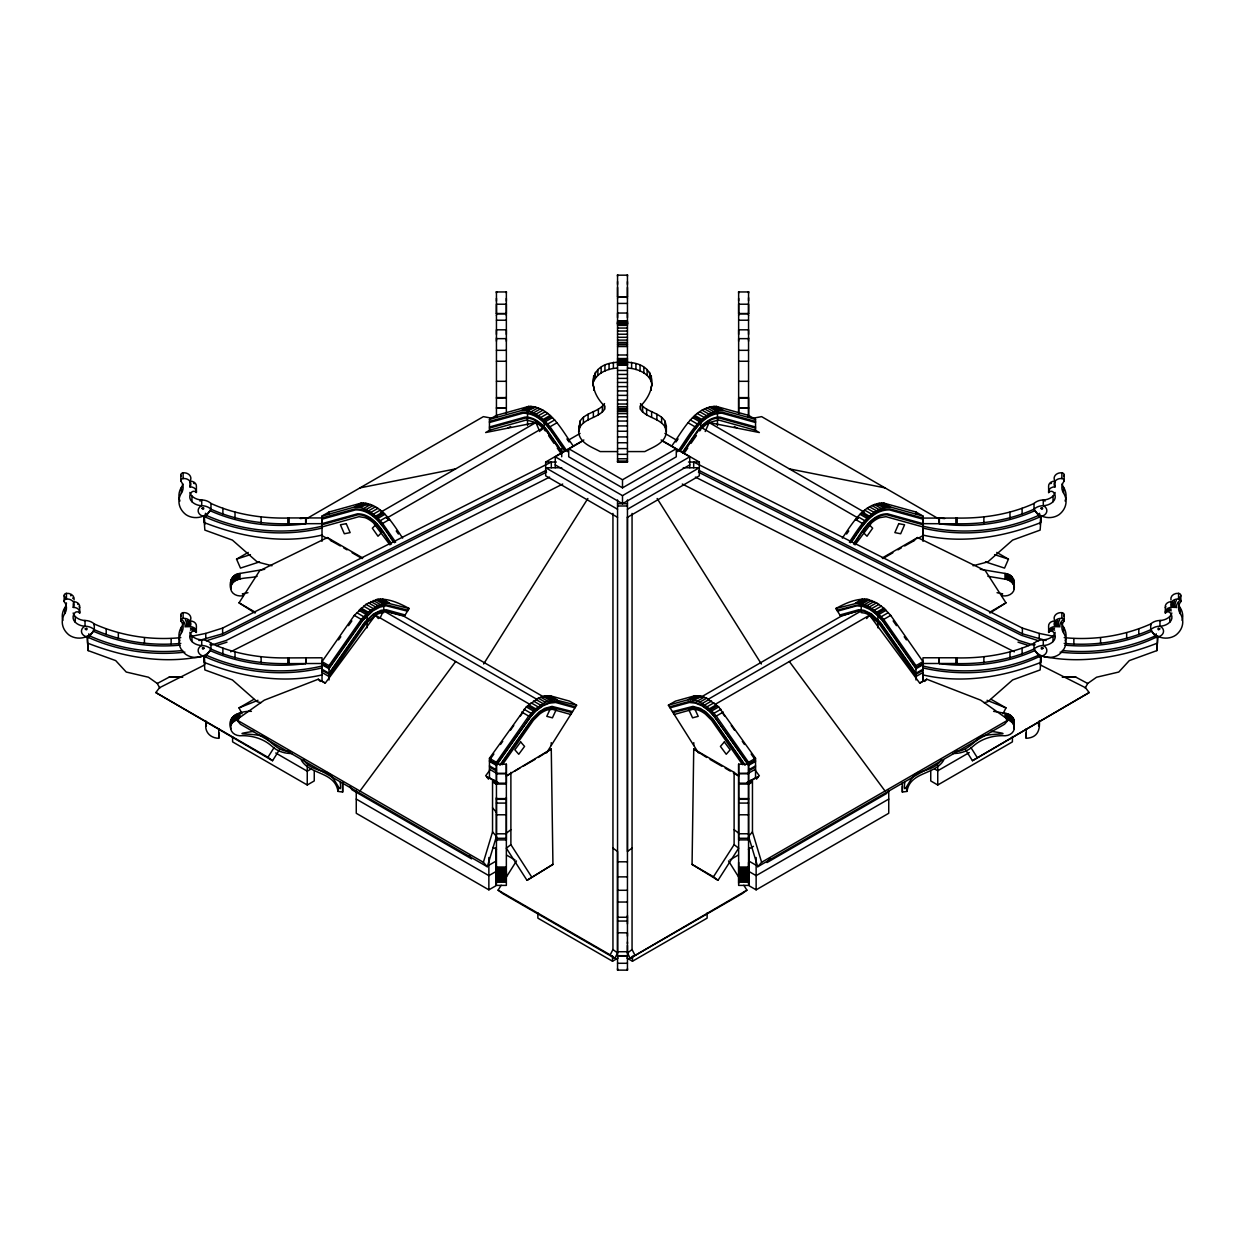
<?xml version="1.0" encoding="UTF-8"?>
<svg xmlns="http://www.w3.org/2000/svg" width="1245" height="1245" viewBox="0 0 1245 1245"><rect width="100%" height="100%" fill="white"/><g stroke="black" fill="none" stroke-linecap="round" stroke-linejoin="round"><path stroke-width="1.5" d="M73.19 612.976A9.384 7.672 0 0 0 75.26 616.54A13.306 10.863 0 0 0 85.033 620.492A12.481 10.193 0 0 1 94.293 623.978L94.293 629.69A15.967 13.041 0 0 1 86.59 636.568L86.341 636.677A15.36 12.543 0 0 1 69.238 635.152A22.285 18.193 0 0 1 64.724 613.598A14.551 11.89 0 0 0 64.164 601.553L64.164 595.841A2.583 2.101 0 0 1 66.436 593.367A6.863 5.603 0 0 1 74.046 599.981M64.724 613.598L64.724 607.871A14.551 11.89 0 0 0 66.436 602.907M64.164 601.553A2.583 2.101 0 0 1 66.436 599.078L66.436 593.367M180.821 643.369C151.485 646.279 121.279 641.735 94.293 629.69A12.481 10.193 0 0 0 85.033 626.204A13.306 10.863 0 0 1 75.26 622.251A9.384 7.672 0 0 1 75.042 612.587A2.708 2.21 0 0 1 79.571 613.1L79.711 612.913A6.054 4.949 0 0 0 73.268 607.404L73.268 603.592M75.26 622.251L75.26 616.54M79.649 613.225L79.711 607.202A6.054 4.949 0 0 0 74.062 601.693M189.894 492.46A9.384 7.672 0 0 0 191.948 496.024A13.306 10.863 0 0 0 201.721 499.976A12.481 10.193 0 0 1 210.981 503.462L210.981 509.174A15.967 13.026 0 0 1 203.277 516.053L203.028 516.161A15.36 12.543 0 0 1 185.925 514.636A22.285 18.193 0 0 1 181.412 493.082A14.551 11.89 0 0 0 180.852 481.037L180.852 475.325A2.583 2.101 0 0 1 183.124 472.851A6.863 5.603 0 0 1 189.707 475.279A6.863 5.603 0 0 1 189.956 481.177L189.956 486.888A6.054 4.949 0 0 1 196.399 492.397L196.399 486.686A6.054 4.949 0 0 0 189.956 481.177M181.412 493.082L181.412 487.355A14.551 11.89 0 0 0 182.906 483.869M180.852 481.037A2.583 2.101 0 0 1 183.124 478.562L183.124 472.851M391.475 543.754C383.242 532.378 374.309 513.812 357.564 513.796L322.019 523.647L287.828 523.787C261.575 524.192 235.009 520.13 210.981 509.174A12.481 10.193 0 0 0 201.721 505.688A13.306 10.863 0 0 1 191.948 501.735L191.948 496.024M206.39 722.1C203.698 730.519 209.284 738.036 218.746 738.316L218.746 728.652M292.015 753.474A25.258 20.62 0 0 1 274.118 748.074L269.823 744.479A39.295 32.09 0 0 0 242.931 735.686L239.818 735.764A9.633 7.875 0 0 1 230.761 728.839C226.201 715.455 241.499 710.802 251.412 711.346M230.761 728.839L231.072 719.719M231.072 725.43L231.539 718.63M231.539 724.357L232.161 717.618M232.161 723.329L232.94 716.669M232.94 722.38L233.858 721.524L233.858 715.797M233.858 721.524L234.9 720.762L234.9 715.05M234.9 720.762L236.068 720.124L236.068 714.397M236.068 720.124L237.313 719.594L237.313 713.883M238.635 713.51L238.635 719.221L237.313 719.594M240.005 717.073L240.005 713.26M289.136 523.663L289.136 517.936L322.019 517.936L355.167 508.894C374.371 508.738 385.327 529.312 394.618 542.711M329.007 679.988L329.007 665.655L361.299 619.419L368.178 612.135L377.889 605.568L387.242 603.031L409.169 608.525L404.516 615.901L384.223 610.688L377.266 612.571L371.819 615.995L365.034 622.749L329.007 674.323L322.019 670.292L322.019 672.487L329.007 676.533L365.983 623.574L375.445 615.217A27.25 15.734 -60 0 1 380.379 613.1L383.802 612.618L383.802 603.529L376.799 599.499L365.999 604.354L354.296 615.388L322.019 661.609L322.019 681.108L324.82 682.727M209.969 644.754L210.981 643.291C235.009 654.247 261.575 658.309 287.828 657.905L322.019 657.78L322.019 663.647L329.007 667.693L322.019 663.492L287.828 663.616C261.575 664.036 235.009 659.974 210.981 649.003A12.481 10.193 0 0 0 201.721 645.517A13.306 10.863 0 0 1 191.948 641.564A9.384 7.672 0 0 1 191.73 631.9A2.708 2.21 0 0 1 196.274 632.413L196.399 626.515A6.054 4.949 0 0 0 189.956 621.006A6.863 5.603 0 0 0 189.707 615.123A6.863 5.603 0 0 0 183.124 612.68A2.583 2.101 0 0 0 180.852 615.154L180.852 620.881A14.551 11.89 0 0 1 181.412 632.911A22.285 18.193 0 0 0 185.925 654.481A15.36 12.543 0 0 0 203.028 655.99L203.277 655.882A15.952 13.026 0 0 0 210.981 649.003L210.981 643.291A12.481 10.193 0 0 0 201.721 639.805A13.306 10.863 0 0 1 191.948 635.853A9.384 7.672 0 0 1 189.894 632.289M342.655 782.498L342.655 792.053L337.986 791.4L337.986 787.587M496.444 781.829L489.456 777.783L489.456 758.283L526.308 706.927L538.322 698.18L545.45 695.877L550.025 695.722L569.603 701.153L576.606 705.184L546.555 752.898M542.384 427.642L540.812 426.163A27.25 15.734 60 0 0 535.879 422.569L526.417 420.001L489.456 430.272L489.456 419.394L496.444 415.363L528.736 406.399C550.819 406.306 562.475 431.392 573.338 446.099M496.444 877.6L496.444 871.36M496.444 836.064L496.444 839.893L506.357 839.893L506.357 804.192M496.444 797.516L496.444 833.808L506.357 833.808M493.689 782.669L496.444 784.272L496.444 762.329L528.736 716.093L535.615 708.794L545.326 702.227L554.679 699.69L576.606 705.184M496.444 415.363L496.444 417.231L496.444 315.467M496.444 341.255L496.444 339.154M496.444 337.846L496.444 338.64L506.357 338.64L506.357 341.255M496.444 334.423L496.444 329.816L506.357 329.816L506.357 334.407M496.444 315.623L496.444 298.302M496.444 292.964L496.444 291.657L496.444 301.181M506.357 876.62L506.357 871.36M506.357 803.663L506.357 797.516M575.517 706.911L556.141 701.542L551.877 701.698L542.882 705.09L533.872 712.093L496.444 764.352L489.456 760.306L496.444 764.197L506.357 764.197L506.357 783.183L496.444 783.183M506.357 315.623L506.357 298.395M506.357 292.964L506.357 291.657L506.357 301.181M612.945 848.094L617.551 851.518L617.551 953.032L614.812 958.308L610.206 954.884L612.945 949.546L612.945 513.407M627.449 968.563L627.449 970.151L617.551 970.104L617.551 968.563M617.551 324.478L617.551 321.879M617.551 317.646L617.551 313.04L627.449 313.04L627.449 317.631M617.551 298.862L617.551 281.526M617.551 276.203L617.551 274.88L617.551 284.42M743.841 885.288L746.907 890.159L742.3 893.583L630.188 958.308L627.449 952.83M627.449 945.406L627.449 951.725L617.551 951.725M627.449 943.663L627.449 941.92M627.449 936.209L627.449 932.863L617.551 932.77M627.449 924.008L627.449 915.448M627.449 516.831L627.449 851.518L632.055 848.094L632.055 513.407M627.449 324.478L627.449 321.879M627.449 298.862L627.449 281.619M627.449 276.203L627.449 274.88L627.449 284.42M627.449 953.079L632.055 949.546L632.055 848.094M626.873 958.012L632.476 961.233L632.476 956.067M707.129 912.958L707.129 918.141L632.476 961.233M734.114 844.639L734.114 772.382L693.73 749.054L692.064 864.404L718.007 880.324L738.643 848.187L734.114 844.639L713.478 876.76L718.007 880.324M738.643 883.219L738.643 764.197L748.556 764.197L755.544 760.15L755.544 758.283L718.692 706.927L706.678 698.18L699.55 695.877L694.975 695.722L675.397 701.153L668.394 705.184L698.445 752.898M738.643 413.589L738.643 398.26L748.556 398.26L748.556 417.231L748.556 337.846M738.643 341.255L738.643 315.467M738.643 300.776L738.643 291.672L738.643 293.12M748.556 883.219L748.556 764.197M748.556 341.255L748.556 315.467M748.556 300.776L748.556 291.672L748.556 293.12M749.132 847.658L749.132 885.802L756.135 889.848L888.743 813.281L888.743 790.435M752.462 831.925L748.556 836.375L757.707 866.738L761.613 862.287L752.462 831.925L752.462 779.821L759.357 775.837L754.921 769.815M669.483 706.911L688.858 701.542L693.123 701.698L702.118 705.09L711.128 712.093L748.556 764.352L755.544 760.306L755.544 777.783L748.556 781.829M671.662 446.099C682.525 431.392 694.181 406.306 716.264 406.399L748.556 415.363L755.544 419.394L755.544 430.272L718.583 420.001L709.121 422.569A27.25 15.734 -60 0 0 704.188 426.163L702.616 427.642M756.135 889.848L756.135 857.509M943.679 760.166C935.119 774.997 910.002 771.464 907.014 791.4L902.345 792.053L902.345 782.7M904.788 781.953C902.329 802.091 911.324 770.406 920.506 772.165C928.07 769.177 937.438 767.48 941.422 759.357M922.981 670.292L915.993 674.323L879.966 622.749L871.375 614.672L864.154 611.217L859.143 610.719L840.484 615.901L835.831 608.525L857.758 603.031L867.111 605.568L876.822 612.135L883.701 619.419L915.993 665.655L915.993 679.988M915.993 513.905L915.993 512.022L883.701 503.073C863.75 502.793 851.907 524.098 842.351 538.089M920.179 682.727L922.981 681.108L922.981 672.487L915.993 676.533L879.017 623.574L869.555 615.217A27.25 15.734 60 0 0 864.621 613.1L861.198 612.618L861.198 603.529L868.201 599.499L876.558 602.813L883.81 608.089L890.704 615.388L922.981 661.609L922.981 663.492L915.993 667.693L922.981 663.647M922.981 539.381L922.981 526.946L886.02 516.675L879.873 517.655A27.328 15.78 -60 0 0 871.625 522.822L855.05 544.89M915.993 512.022L922.981 516.068L922.981 526.199C961.264 535.303 1002.552 531.475 1038.501 515.461L1039.513 517.095L1041.225 515.803L1040.135 530.105L1012.605 540.097L987.799 561.915L973.03 565.759M930.746 770.297L930.746 780.942L937.75 784.988L1012.403 741.88L1012.403 736.558M937.75 784.988L937.75 765.597M1055.106 632.289A9.384 7.672 0 0 1 1053.052 635.853A13.306 10.863 0 0 1 1043.279 639.805A12.481 10.193 0 0 0 1034.019 643.291L1034.019 649.003A15.952 13.026 0 0 0 1041.723 655.882L1041.972 655.99A15.36 12.543 0 0 0 1059.075 654.481A22.285 18.193 0 0 0 1063.588 632.911A14.551 11.89 0 0 1 1064.148 620.881L1064.148 615.154A2.583 2.101 0 0 0 1061.876 612.68A6.863 5.603 0 0 0 1055.293 615.123A6.863 5.603 0 0 0 1055.044 621.006A6.054 4.949 0 0 0 1048.601 626.515L1048.726 632.413A2.708 2.21 0 0 1 1053.27 631.9A9.384 7.672 0 0 1 1053.052 641.564A13.306 10.863 0 0 1 1043.279 645.517A12.481 10.193 0 0 0 1034.019 649.003C1009.991 659.974 983.425 664.021 957.172 663.616L955.864 663.492L955.864 657.78L922.981 657.78L922.981 681.108M1002.069 595.857L1005.182 595.935A9.633 7.875 0 0 0 1014.239 589.01C1014.986 583.718 1009.882 579.563 1004.995 579.143L1004.995 573.431L980.282 569.292M1006.365 579.392L1006.365 573.68L1004.995 573.431M1007.687 579.765L1007.687 574.054L1006.365 573.68M1008.932 580.279L1008.932 574.567L1007.687 574.054M1010.1 580.933L1010.1 575.206L1008.932 574.567M1011.142 581.68L1011.142 575.968L1010.1 575.206M1012.061 582.551L1012.061 576.824L1011.142 575.968M1012.839 583.5L1012.061 576.824M1013.461 584.528L1012.839 577.773M1013.928 585.601L1013.461 578.8M1014.239 589.01L1013.928 579.89M1014.317 587.858L1014.208 581.01M1053.052 641.564L1053.052 635.853M1048.726 632.413L1048.601 632.227A6.054 4.949 0 0 1 1055.044 626.717L1055.044 621.006M1064.148 620.881A2.583 2.101 0 0 0 1061.876 618.391L1061.876 612.68M1063.588 632.911L1063.588 627.2A14.551 11.89 0 0 1 1061.954 622.967M1064.179 643.369C1093.515 646.279 1123.721 641.735 1150.707 629.69A12.481 10.193 0 0 1 1159.966 626.204A13.306 10.863 0 0 0 1169.74 622.251A9.384 7.672 0 0 0 1169.958 612.587A2.708 2.21 0 0 0 1165.429 613.1L1165.289 607.202A6.054 4.949 0 0 1 1170.938 601.693M1169.74 622.251L1169.74 616.54A9.384 7.672 0 0 0 1171.81 612.976M1165.429 613.1L1165.289 612.913A6.054 4.949 0 0 1 1171.732 607.404L1171.732 603.592M1169.74 616.54A13.306 10.863 0 0 1 1159.966 620.492A12.481 10.193 0 0 0 1150.707 623.978L1150.707 629.69A15.967 13.026 0 0 0 1158.41 636.568L1158.659 636.677A15.36 12.543 0 0 0 1175.762 635.168A22.285 18.193 0 0 0 1180.276 613.598A14.551 11.89 0 0 1 1180.836 601.553A2.583 2.101 0 0 0 1178.564 599.078L1178.564 593.367A6.863 5.603 0 0 0 1170.954 599.981M1180.276 613.598L1180.276 607.871A14.551 11.89 0 0 1 1178.564 602.907M1180.836 601.553L1180.836 595.841A2.583 2.101 0 0 0 1178.564 593.367M617.551 451.577L600.183 451.577C591.749 446.955 579.454 443.173 578.66 431.875L579.983 426.91C585.695 417.853 598.674 417.946 604.541 409.309L604.65 406.181C586.8 388.782 588.745 363.291 617.551 362.326M205.97 721.882L206.11 724.528M1014.317 582.146L1014.239 583.283A9.633 7.875 0 0 1 1014.021 584.279M952.985 753.474A25.258 20.62 0 0 0 970.882 748.074L975.177 744.479A39.295 32.09 0 0 1 1002.069 735.686L1005.182 735.764A9.633 7.875 0 0 0 1014.239 728.839C1014.94 724.092 1010.753 720.092 1006.365 719.221L1006.365 713.51L993.588 711.346M1040.135 524.394L1040.711 516.877L1040.711 522.604C1003.548 537.202 962.338 544.252 922.981 535.07M1040.135 664.223L1040.711 656.722L1040.711 662.433C1003.548 677.031 962.338 684.081 922.981 674.899M1085.189 688.08L1087.71 683.474L1096.549 677.233L1118.773 672.035L1129.293 660.613L1156.823 650.621L1157.912 636.319C1128.11 651.431 1093.172 655.601 1060.118 652.147M242.931 595.857L239.818 595.935A9.633 7.875 0 0 1 230.761 589.01C228.722 582.178 232.317 573.821 240.005 573.431L264.718 569.292M230.683 587.858C232.161 575.89 249.591 578.987 257.108 576.279M230.792 720.839L230.761 723.127A9.633 7.875 0 0 0 230.979 724.108M1026.254 728.652L1026.254 738.316C1037.894 737.647 1040.073 729.803 1039.342 720.653M593.04 385.903L593.663 375.865M627.449 451.577L644.817 451.577C653.251 446.955 665.546 443.173 666.34 431.875L665.017 426.91C659.305 417.853 646.326 417.946 640.459 409.309L640.35 406.181C658.2 388.782 656.255 363.291 627.449 362.326M1038.89 724.528L1039.03 721.882M665.624 429.541L666.34 426.163L665.017 421.199C659.305 412.126 646.326 412.235 640.459 403.582M578.66 431.875L579.983 421.199C585.695 412.126 598.674 412.235 604.541 403.582M492.538 831.925L496.444 836.375L487.293 866.738L483.387 862.287L492.538 831.925L492.538 779.821L485.643 775.837L490.079 769.815M705.215 431.533L709.121 422.569L759.357 432.544L755.217 430.163M996.778 552.406L1008.45 559.145L1004.544 568.109L985.449 561.9M380.036 618.189L383.476 610.766L403.707 616.119L544.081 697.169M593.663 381.577C597.351 372.504 608.478 368.427 617.551 368.053M853.525 543.754C861.758 532.378 870.691 513.812 887.436 513.796L922.981 523.647L957.172 523.787C983.425 524.192 1009.991 520.13 1034.019 509.174A12.481 10.193 0 0 1 1043.279 505.688A13.306 10.863 0 0 0 1053.052 501.735A9.384 7.672 0 0 0 1053.27 492.071A2.708 2.21 0 0 0 1048.726 492.584L1048.601 486.686A6.054 4.949 0 0 1 1055.044 481.177A6.863 5.603 0 0 1 1055.293 475.279A6.863 5.603 0 0 1 1061.876 472.851A2.583 2.101 0 0 1 1064.148 475.325L1064.148 481.037A14.551 11.89 0 0 0 1063.588 493.082A22.285 18.193 0 0 1 1059.075 514.636A15.36 12.543 0 0 1 1041.972 516.161L1041.723 516.053A15.967 13.026 0 0 1 1034.019 509.174L1034.019 503.462A12.481 10.193 0 0 1 1043.279 499.976A13.306 10.863 0 0 0 1053.052 496.024A9.384 7.672 0 0 0 1055.106 492.46M1165.351 607.513L1165.429 607.389A2.708 2.21 0 0 1 1165.911 606.782M1002.956 713.758L1005.976 707.891L991.144 699.332M94.293 629.69L88.8 637.611L87.088 636.319L88.177 650.621L115.707 660.613L126.227 672.035L148.451 677.233L157.29 683.474L159.811 688.08M210.981 509.174L205.487 517.095L203.775 515.803L204.865 530.105L232.395 540.097L257.201 561.915L271.97 565.759M260.89 702.709L257.201 701.76L232.395 679.941L204.865 669.934L203.775 655.633L205.487 656.924L210.981 649.003M279.705 749.35L272.562 760.711L267.94 757.287L274.071 747.56M483.636 663.974L587.858 498.498M614.812 958.308L502.7 893.583L498.093 890.159L501.159 885.288M506.264 877.18L516.473 860.964M255.085 613.054L239.024 602.845L259.676 570.708L327.388 537.56L362.731 557.962M196.274 632.413L196.399 632.227A6.054 4.949 0 0 0 189.956 626.717A6.863 5.603 0 0 0 189.707 620.835A6.863 5.603 0 0 0 183.124 618.391A2.583 2.101 0 0 0 180.852 620.881M338.593 639.899L340.803 636.74M348.538 625.659L351.853 620.913M329.007 667.693L362.171 620.197L373.142 609.863L380.036 606.222L386.541 604.821L408.08 610.252M675.942 442.006L678.089 438.925M677.576 451.702C688.905 436.777 700.468 410.414 723.267 410.445L755.544 419.394M679.708 450.659C690.352 436.559 701.075 412.266 722.396 412.235L755.544 421.433M680.268 450.939C690.757 437.228 701.059 413.278 721.929 413.184L755.544 422.506M682.774 451.826L698.243 429.681C703.612 423.207 711.082 416.764 719.999 417.122L755.544 426.988M683.334 452.106L698.71 430.101C703.845 423.907 711.004 417.744 719.532 418.071L755.544 428.078M684.501 452.698L687.754 448.029M690.991 443.36L696.406 435.594M490.561 758.734L493.876 753.988M500.506 744.479L502.715 741.32M510.45 730.239L513.765 725.493M520.394 715.999L522.604 712.825M499.79 765.146L532.004 718.987L539.085 711.922L544.781 708.358L552.033 706.397L572.544 711.642M500.817 764.741L532.471 719.408L539.241 712.654L544.703 709.23L551.659 707.347L571.953 712.576M846.6 534.043L848.748 530.961M849.355 542.135C858.91 528.145 870.753 506.839 890.704 507.104L922.981 516.068M850.382 542.711C859.672 529.312 870.629 508.738 889.833 508.894L922.981 518.091L957.172 518.06C983.425 518.48 1009.991 514.418 1034.019 503.462M851.985 541.482C860.684 528.72 871.298 509.687 889.366 509.859L922.981 519.181M854.07 544.065C862.1 533.093 870.66 514.808 886.969 514.745L922.981 524.736M502.451 764.663L533.42 720.248L539.567 714.132A27.328 15.78 -60 0 1 547.816 709.774L552.344 709.323L570.755 714.49M770.281 857.914L767.013 862.552L886.502 793.563L888.665 790.482M682.945 453.149L695.441 435.408M529.187 703.985L375.445 615.217L325.21 683.209L318.3 679.21L264.313 700.157L236.55 719.781L240.456 724.232L487.293 866.738M359.961 791.026L455.654 661.531M272.562 760.711L155.827 692.562L159.484 687.738L204.616 664.954M699.659 430.926L700.764 429.634L700.764 420.545L693.761 416.499M856.28 520.177L858.459 517.609M866.629 618.563L869.555 615.217L919.79 683.209L926.7 679.21L980.686 700.157L1008.45 719.781L1004.544 724.232L757.707 866.738M752.462 779.821L748.556 784.272L751.311 782.669M756.431 779.168L758.376 776.942M924.739 681.451L926.7 679.21M540.812 430.49L543.909 427.377L562.055 453.149M510.886 772.382L510.886 844.639L506.357 848.187L526.993 880.324L552.936 864.404L551.27 749.054L506.357 775.931L511.555 773.114M551.27 749.054L538.338 757.474M506.357 833.201L510.886 829.652M913.083 541.108L917.612 537.56L985.324 570.708L1005.976 602.845L989.915 613.054M526.993 880.324L552.936 864.404M922.981 667.927C962.136 676.86 1005.12 673.561 1041.225 655.633L1040.135 669.934L1012.605 679.941L987.799 701.76L984.11 702.709M630.188 958.308L746.907 890.159M965.295 749.35L972.438 760.711L1089.173 692.562L1085.515 687.738L1040.384 664.954M1089.173 692.562L972.438 760.711M259.551 561.9L240.456 568.109L236.55 559.145L248.222 552.406M306.597 518.698L483.387 416.639L492.538 418.336M322.019 541.279L322.019 516.068L329.007 512.022L361.299 503.073C381.25 502.793 393.093 524.098 402.649 538.089M322.019 516.068L354.296 507.104L361.299 503.073M489.456 419.394L521.733 410.445L528.736 406.399M354.296 507.104L356.646 507.057L363.649 503.011M489.783 430.163L485.643 432.544L535.879 422.569L539.785 431.533M521.733 410.445L524.083 410.383L531.086 406.337M356.646 507.057L358.871 507.275L365.874 503.229M524.083 410.383L526.308 410.601L533.311 406.57M358.871 507.275L367.088 503.509L367.088 505.143M534.525 406.85L526.308 410.601M360.085 507.555L368.178 503.727M527.522 425.541L527.522 410.881L535.615 407.068M361.19 507.773L363.571 508.551L370.574 504.505M528.627 411.099L531.008 411.877L537.996 407.831M363.571 508.551L365.999 509.578L372.986 505.548M531.008 411.877L533.436 412.92L540.423 408.874M507.851 428.14L510.652 426.521M365.999 509.578L368.442 510.87L375.445 506.839M533.436 412.92L535.879 414.212L542.882 410.165M368.442 510.87L370.885 512.411L377.889 508.365M535.879 414.212L538.322 415.737L545.326 411.706M370.885 512.411L373.313 514.169L380.316 510.139M538.322 415.737L540.75 417.511L547.753 413.464M380.456 512.302L535.879 422.569M373.313 514.169L375.694 516.161L382.697 512.115M540.75 417.511L543.131 419.487L550.134 415.441M375.694 516.161L376.799 517.204L383.802 513.173M551.239 416.499L544.236 420.545L544.236 429.634L545.341 430.926M376.799 517.204L378.013 518.325L385.016 514.278M543.131 419.487L545.45 421.65L552.453 417.62M378.013 518.325L380.239 520.675L387.242 516.628M545.45 421.65L547.675 424L554.679 419.954M386.526 518.247L543.909 427.377M380.239 520.675L382.589 523.445L389.592 519.398M547.675 424L550.025 426.77L557.029 422.74M568.374 440.185L580.077 433.416M545.668 466.875L545.668 462.035L583.843 439.983M555.239 467.746L555.239 456.806L582.146 441.275M622.5 479.776L676.284 448.714L676.284 456.806L622.5 487.853L568.716 456.806L568.716 448.714L622.5 479.776L622.5 487.853M242.044 713.758L239.024 707.891L253.856 699.332M555.239 456.806L622.5 495.635L689.761 456.806L689.761 467.746M555.239 464.883L622.5 503.711L689.761 464.883M627.449 509.252L699.332 467.746L699.332 475.823L627.449 517.329M311.452 768.772L307.25 771.2L275.736 752.992M232.597 736.713L232.597 741.88L307.25 784.988L314.254 780.942L314.254 770.593M882.269 557.962L917.612 537.56M514.761 771.075L519.819 768.165M523.18 766.22L534.961 759.419M882.783 558.6L892.883 552.764M897.941 549.854L901.302 547.909M904.664 545.964L914.593 540.408M917.954 538.478L922.981 535.568M835.831 608.525C845.417 603.28 857.027 597.849 868.201 599.499M668.394 705.184L687.971 699.752L694.975 695.722M855.408 603.094L862.411 599.047M687.971 699.752L690.321 699.69L697.324 695.659M857.758 603.031L864.761 598.985M690.321 699.69L692.547 699.923L699.55 695.877M859.984 603.249L866.987 599.203M692.547 699.923L700.764 696.157M693.761 700.204L701.869 696.375M862.303 603.747L869.306 599.716M700.919 697.169L841.293 616.119L858.676 610.641M694.866 700.421L697.247 701.2L704.25 697.153M864.684 604.525L871.687 600.479M697.247 701.2L699.674 702.227L706.678 698.18M867.111 605.568L874.114 601.522M707.783 699.519L861.836 610.579M699.674 702.227L702.118 703.518L709.121 699.488M869.555 606.86L876.558 602.813M702.118 703.518L704.577 705.059L711.564 701.013M872.014 608.385L879.001 604.354M704.577 705.059L707.004 706.818L713.992 702.787M874.426 610.159L881.429 606.113M715.813 703.985L869.555 615.217M707.004 706.818L709.385 708.794L716.373 704.763M876.822 612.135L883.81 608.089M709.385 708.794L710.475 709.852L717.478 705.806M884.915 609.147L877.912 613.194L877.912 627.838M710.475 709.852L711.689 710.973L718.692 706.927M879.126 614.299L886.129 610.268M711.689 710.973L713.914 713.323L720.917 709.276M881.351 616.649L888.354 612.602M713.914 713.323L716.264 716.093L723.267 712.047M883.701 619.419L890.704 615.388M488.865 865.259L495.868 861.213M495.868 871.593L488.865 875.64L356.257 799.072M356.257 790.435L356.257 813.281L488.865 889.848L495.868 885.802L495.868 847.658M989.495 612.353L1005.976 602.845M738.643 764.197L738.643 839.893L748.556 839.893L748.556 762.329L755.544 758.283M915.993 665.655L922.981 661.609M755.544 761.395L748.556 765.442L714.926 717.291L708.716 710.708L702.118 705.915L695.535 703.098L689.325 702.507L670.059 707.845M922.981 664.737L915.993 668.767L882.363 620.617L876.153 614.05L869.555 609.256L862.972 606.439L856.762 605.833L837.496 611.171M748.556 769.908L755.544 765.877M922.981 669.203L915.993 673.249L880.433 622.329L871.453 613.894L863.921 610.283L858.676 609.77L839.893 614.983M748.556 770.997L755.544 766.951M755.544 769.161L748.556 773.192L738.643 773.301M746.907 782.545L751.871 779.681M729.928 859.89L738.316 855.035M748.401 849.23L753.443 846.32M761.613 862.287L1008.45 719.781M888.743 799.072L756.135 875.64L749.132 871.593M969.264 752.587L937.75 770.779L934.948 769.161M537.871 912.803L537.871 918.141L612.524 961.233L618.127 958.012M157.29 683.474L168.993 677.233L182.392 677.233M190.298 636.553L205.767 633.409L222.622 628.071L551.317 462.035L551.317 467.746M198.889 640.521L222.622 633.798L546.119 470.361M546.602 472.104L223.446 635.355L206.405 640.755M230.636 651.804L562.709 484.04M549.605 477.1L226.108 640.49L211.992 644.957M1038.501 515.461L1035.031 510.637C1005.244 524.052 971.645 528.02 939.368 523.787L938.746 517.936L944.675 518.574M955.864 657.78L957.172 657.905C983.425 658.309 1009.991 654.247 1034.019 643.291L1035.031 644.754M1039.513 656.924L1035.031 650.481C1005.244 663.896 971.645 667.849 939.368 663.616L938.746 657.78L939.368 663.616M1038.501 655.29C1002.552 671.304 961.264 675.132 922.981 666.028M1064.179 637.642C1093.515 640.568 1123.721 636.008 1150.707 623.978A15.967 13.041 0 0 0 1151.08 624.71M1156.2 633.798L1156.2 637.611L1151.718 631.153C1124.671 643.276 1094.371 647.914 1064.911 645.143M1155.189 635.977C1126.258 648.941 1093.795 653.812 1062.296 650.512M239.024 707.891L257.948 700.297M236.55 559.145L250.432 554.616M216.288 645.564L226.995 642.171M674.245 714.49L692.656 709.323L697.184 709.774A27.328 15.78 60 0 1 705.433 714.132L711.58 720.248L742.549 764.663M489.456 421.433L522.604 412.235C543.925 412.266 554.647 436.559 565.292 450.659M489.456 422.506L523.071 413.184C543.94 413.278 554.243 437.228 564.732 450.939M489.456 426.988L525.001 417.122C533.918 416.764 541.388 423.207 546.757 429.681L562.226 451.826M489.456 428.078L525.468 418.071C533.996 417.744 541.155 423.907 546.29 430.101L561.666 452.106M322.019 524.736L358.031 514.745C374.34 514.808 382.9 533.093 390.93 544.065M836.92 610.252L858.459 604.821L864.964 606.222L871.858 609.863L882.829 620.197L915.993 667.693M672.456 711.642L692.967 706.397L700.219 708.358L705.915 711.922L712.996 718.987L745.21 765.146M673.047 712.576L693.34 707.347L700.297 709.23L705.759 712.654L712.529 719.408L744.183 764.741M322.019 526.946L358.98 516.675L365.127 517.655A27.328 15.78 60 0 1 373.375 522.822L389.95 544.89M376.799 599.499C387.973 597.849 399.583 603.28 409.169 608.525M247.957 592.698L242.308 593.881L243.849 593.865M253.607 731.36C221.937 736.106 264.858 731.297 267.846 739.763C274.118 745.241 280.716 751.591 289.727 751.435M300.325 518.574L306.254 517.936L305.632 523.787C273.355 528.02 239.756 524.052 209.969 510.637M322.019 526.199C283.735 535.303 242.448 531.475 206.499 515.461M322.019 535.07C282.662 544.252 241.452 537.202 204.289 522.604L204.289 516.877L204.865 524.394M205.192 655.601C165.881 664.752 124.718 657.702 87.601 643.12L87.601 637.393M305.632 663.616L306.254 657.78L305.632 663.616C273.355 667.849 239.756 663.896 209.969 650.481M322.019 666.028C283.735 675.132 242.448 671.304 206.499 655.29M322.019 667.927C283.378 677.015 241.748 673.063 205.487 656.924M322.019 674.899C282.662 684.081 241.452 677.031 204.289 662.433L204.289 656.722L204.865 664.223M359.961 487.884L455.654 468.883M752.462 418.336L761.613 416.639L938.403 518.698M210.981 503.462C235.009 514.418 261.575 518.48 287.828 518.06L289.136 517.936M93.904 624.71A15.967 13.026 0 0 0 94.293 623.978C121.279 636.008 151.485 640.568 180.821 637.642M180.089 645.143C150.629 647.914 120.329 643.276 93.282 631.153M182.704 650.512C151.205 653.812 118.742 648.941 89.811 635.977M184.882 652.147C152.357 655.85 118.742 651.026 88.8 637.611L88.8 633.798M955.273 751.435C964.284 751.591 970.882 745.241 977.154 739.763C980.142 731.297 1023.063 736.106 991.393 731.36M1087.71 683.474L1076.007 677.233L1062.327 677.28M182.673 677.28L168.993 677.233M617.551 275.176L627.449 275.176M496.444 291.952L506.357 291.952M738.643 291.952L748.556 291.952M617.551 296.792L627.449 296.792M617.551 303.438L627.449 303.438M496.444 313.553L506.357 313.553M738.643 313.553L748.556 313.553M496.444 320.214L506.357 320.214M738.643 320.214L748.556 320.214M617.551 321.817L627.449 321.817M617.551 322.688L627.449 322.688M617.551 323L627.449 323M617.551 323.124L627.449 323.202M617.551 323.404L627.449 323.498M617.551 323.653L627.449 323.653M617.551 324.105L627.449 324.105M617.551 325.381L627.449 325.381M617.551 328.058L627.449 328.058M617.551 331.061L627.449 331.061M617.551 334.22L627.449 334.22M617.551 337.302L627.449 337.302M748.556 338.64L738.643 338.64L738.643 413.34M617.551 340.103L627.449 340.103M617.551 342.422L627.449 342.422M617.551 344.102L627.449 344.102M617.551 344.74L627.449 344.74M617.551 346.53L627.449 346.53M496.444 350.327L506.357 350.327M738.643 350.327L748.556 350.327M617.551 354.996L627.449 354.996M617.551 358.544L627.449 358.544M617.551 359.167L627.449 359.167M617.551 359.945L627.449 359.945M617.551 360.817L627.449 360.817M496.444 361.268L506.357 361.268M738.643 361.268L748.556 361.268M617.551 361.735L627.449 361.735M617.551 362.637L627.449 362.637M617.551 363.447L627.449 363.447M617.551 364.116L627.449 364.116M617.551 364.287L627.449 364.287M617.551 364.614L627.449 364.707M617.551 364.909L627.449 364.878M627.449 368.053C637.596 368.442 651.664 373.905 651.96 385.903M617.551 370.465L627.449 370.465M617.551 374.403L627.449 374.403M617.551 378.387L627.449 378.387M496.444 381.312L506.357 381.312M738.643 381.312L748.556 381.312M617.551 382.448L627.449 382.448M617.551 386.604L627.449 386.604M617.551 390.899L627.449 390.899M617.551 395.381L627.449 395.381M496.444 397.622L506.357 397.622L496.444 398.26M738.643 397.622L748.556 397.622M617.551 400.065L627.449 400.065M617.551 404.034L627.449 404.034M617.551 406.695L627.449 406.695M496.444 407.893L506.357 407.893L496.444 408.127M738.643 407.893L748.556 407.893M738.643 408.127L748.556 408.127M617.551 408.5L627.449 408.5M617.551 409.947L627.449 409.947M617.551 411.488L627.449 411.488M617.551 413.62L627.449 413.62M617.551 416.81L627.449 416.81M617.551 421.043L627.449 421.043M617.551 425.914L627.449 425.914M617.551 431.252L627.449 431.252M617.551 436.917L627.449 436.917M617.551 442.738L627.449 442.738M617.551 448.605L627.449 448.605M617.551 454.332L627.449 454.332M617.551 458.767L627.449 458.767M617.551 461.21L627.449 461.21M617.551 461.599L627.449 461.599M545.668 462.035L556.359 462.035M617.551 461.864L627.449 461.864M688.485 462.035L699.332 462.035L699.332 466.875M617.551 517.329L545.668 475.823L545.668 467.746L561.713 467.746M683.287 467.746L699.332 467.746M617.551 503.711L627.449 503.711M617.551 505.984L627.449 505.984M922.981 663.492L955.864 663.492M1062.607 677.233L1076.007 677.233M506.357 773.301L496.444 773.301L489.456 769.161M496.444 773.783L506.357 773.783M738.643 773.783L748.556 773.783M738.643 783.183L748.556 783.183M496.444 784.054L506.357 784.054M738.643 784.054L748.556 784.054M496.444 798.605L506.357 798.605M738.643 798.605L748.556 798.605M496.444 799.29L506.357 799.29M738.643 799.29L748.556 799.29M496.444 803.087L506.357 803.087M738.643 803.087L748.556 803.087M496.444 814.79L506.357 814.79M738.643 814.79L748.556 814.79M738.643 833.761L748.556 833.761M496.444 838.29L506.357 838.29M738.643 838.29L748.556 838.29M617.551 861.805L627.449 861.805M496.444 867.034L506.357 867.034M738.643 867.034L748.556 867.034M496.444 868.076L506.357 868.076M738.643 868.076L748.556 868.076M496.444 869.212L506.357 869.212M738.643 869.212L748.556 869.212M496.444 870.457L506.357 870.457M738.643 870.457L748.556 870.457M496.444 871.765L506.357 871.765M738.643 871.765L748.556 871.765M496.444 873.118L506.357 873.118M738.643 873.118L748.556 873.118M496.444 874.519L506.357 874.519M738.643 874.519L748.556 874.519M496.444 875.92L506.357 875.92M738.643 875.92L748.556 875.92M617.551 876.869L627.449 876.869M496.444 877.305L506.357 877.305M738.643 877.305L748.556 877.305M496.444 878.643L506.357 878.643M738.643 878.643L748.556 878.643M496.444 879.935L506.357 879.935M738.643 879.935L748.556 879.935M496.444 881.133L506.357 881.133M738.643 881.133L748.556 881.133M496.444 882.223L506.357 882.223M738.643 882.223L748.556 882.223M617.551 890.284L627.449 890.284M617.551 902.034L627.449 902.034M617.551 917.254L627.449 917.254M617.551 921.051L627.449 921.051M617.551 955.709L627.449 955.709M617.551 956.253L627.449 956.253M617.551 963.288L627.449 963.288M1001.151 593.865L1002.692 593.881L997.043 592.698M987.892 576.279L1004.995 579.143M789.346 468.883L885.039 487.884M922.981 528.082C961.622 537.186 1003.252 533.233 1039.513 517.095L1039.513 513.282M693.683 467.746L693.683 462.035L1022.378 628.071L1039.233 633.409L1054.702 636.553M698.881 470.361L1022.378 633.798L1046.111 640.521M1039.808 655.601C1079.119 664.752 1120.282 657.702 1157.399 643.12L1157.399 637.393M407.504 611.171L386.152 605.786L379.865 607.14L373.22 610.641L362.637 620.617L329.007 668.767L322.019 664.737L322.019 669.203L329.007 673.249L364.567 622.329L373.547 613.894L381.079 610.283L386.323 609.77L405.107 614.983M574.941 707.845L555.675 702.507L549.465 703.098L542.882 705.915L536.284 710.708L530.074 717.291L496.444 765.442L489.456 761.395M1006.365 713.51C1010.753 714.381 1014.94 718.381 1014.239 723.127A9.633 7.875 0 0 1 1014.021 724.108M1038.595 640.755L1021.554 635.355L698.398 472.104M1033.008 644.957L1018.892 640.49L695.395 477.1M1018.005 642.171L1028.712 645.564M994.568 554.616L1008.45 559.145M987.052 700.297L1005.976 707.891M682.291 484.04L1014.364 651.804M716.264 406.399L723.267 410.445M883.701 503.073L890.704 507.104M713.914 406.337L720.917 410.383M881.351 503.011L888.354 507.057M711.689 406.57L718.692 410.601M879.126 503.229L886.129 507.275M710.475 406.85L717.478 410.881L717.478 425.541M884.915 507.555L877.912 503.509L877.912 505.143M709.385 407.068L716.373 411.099M876.822 503.727L883.81 507.773M707.004 407.831L713.992 411.877M874.426 504.505L881.429 508.551M704.577 408.874L711.564 412.92M872.014 505.548L879.001 509.578M734.348 426.521L737.149 428.14M702.118 410.165L709.121 414.212M869.555 506.839L876.558 510.87M699.674 411.706L706.678 415.737M867.111 508.365L874.114 512.411M697.247 413.464L704.25 417.511M864.684 510.139L871.687 514.169M709.121 422.569L864.544 512.302M694.866 415.441L701.869 419.487M862.303 512.115L869.306 516.161M861.198 513.173L868.201 517.204M692.547 417.62L699.55 421.65M859.984 514.278L866.987 518.325M690.321 419.954L697.324 424M857.758 516.628L864.761 520.675M700.795 427.206L858.178 518.076M687.971 422.74L694.975 426.77M855.408 519.398L862.411 523.445M664.923 433.416L676.626 440.185M661.157 439.983L699.332 462.035M662.854 441.275L689.761 456.806M545.668 467.746L617.551 509.252M322.019 535.568L327.046 538.478M330.407 540.408L340.336 545.964M343.698 547.909L347.059 549.854M352.117 552.764L362.217 558.6M706.662 757.474L693.73 749.054M710.039 759.419L721.82 766.22M725.181 768.165L730.239 771.075M733.445 773.114L738.643 775.931L734.114 772.382M382.589 599.047L389.592 603.094M550.025 695.722L557.029 699.752M380.239 598.985L387.242 603.031M547.675 695.659L554.679 699.69M378.013 599.203L385.016 603.249M545.45 695.877L552.453 699.923M544.236 696.157L551.239 700.204M375.694 599.716L382.697 603.747M543.131 696.375L550.134 700.421M373.313 600.479L380.316 604.525M540.75 697.153L547.753 701.2M370.885 601.522L377.889 605.568M538.322 698.18L545.326 702.227M386.323 610.641L389.125 612.26M383.476 610.766L537.513 699.69M368.442 602.813L375.445 606.86M535.879 699.488L542.882 703.518M365.999 604.354L372.986 608.385M533.436 701.013L540.423 705.059M363.571 606.113L370.574 610.159M531.008 702.787L537.996 706.818M361.19 608.089L368.178 612.135M528.627 704.763L535.615 708.794M360.085 609.147L367.088 613.194L367.088 627.838M527.522 705.806L534.525 709.852M358.871 610.268L365.874 614.299M526.308 706.927L533.311 710.973M356.646 612.602L363.649 616.649M524.083 709.276L531.086 713.323M354.296 615.388L361.299 619.419M521.733 712.047L528.736 716.093M749.132 861.213L756.135 865.259M239.024 602.845L255.505 612.353M692.064 864.404L713.478 876.76M322.019 661.609L329.007 665.655M489.456 758.283L496.444 762.329M489.456 765.877L496.444 769.908M489.456 766.951L496.444 770.997M493.129 779.681L498.093 782.545M493.176 847.363L496.537 849.308M506.622 855.128L515.025 859.968M236.55 719.781L483.387 862.287M155.827 692.562L267.94 757.287M498.093 890.159L610.206 954.884M612.945 949.546L617.551 952.97M734.114 829.652L738.643 833.201M327.388 537.56L331.917 541.108M375.445 615.217L378.371 618.563M492.538 779.821L496.444 784.272M486.624 776.942L488.569 779.168M492.538 807.865L496.444 812.316M318.3 679.21L320.261 681.451M386.541 517.609L388.72 520.177M789.346 661.531L885.039 791.026M469.396 855.751L471.559 858.848L352.086 789.859L349.907 786.778M893.147 620.913L896.462 625.659M904.197 636.74L906.407 639.899M566.911 438.925L569.058 442.006M550.025 426.77L567.424 451.702M548.594 435.594L554.009 443.36M557.246 448.029L560.499 452.698M722.396 712.825L724.606 715.999M731.235 725.493L734.55 730.239M742.285 741.32L744.494 744.479M751.124 753.988L754.439 758.734M716.264 716.093L748.556 762.329M396.252 530.961L398.4 534.043M382.589 523.445L395.645 542.135M393.015 541.482C384.316 528.72 373.702 509.687 355.634 509.859L322.019 519.181L322.019 528.082C283.378 537.186 241.748 533.233 205.487 517.095L205.487 513.282M1150.707 629.69L1151.718 631.153M1034.019 509.174L1035.031 510.637M1034.019 649.003L1035.031 650.481M1048.726 492.584L1048.601 492.397A6.054 4.949 0 0 1 1055.044 486.888A6.863 5.603 0 0 1 1055.293 481.006A6.863 5.603 0 0 1 1061.876 478.562A2.583 2.101 0 0 1 1064.148 481.037M510.886 844.639L531.522 876.76M970.929 747.56L977.06 757.287M657.142 498.498L761.364 663.974M728.527 860.964L738.736 877.18M303.578 759.357C307.562 767.48 316.93 769.177 324.494 772.165C333.676 770.406 342.671 802.091 340.212 781.953M301.321 760.166C309.88 774.997 334.998 771.464 337.986 791.4M632.055 949.546L634.794 954.884M79.649 607.513L79.571 607.389A2.708 2.21 0 0 0 79.089 606.782M578.66 426.163L579.376 429.541M205.658 720.653L206.39 725.913M230.683 582.146L230.761 583.283A9.633 7.875 0 0 0 230.979 584.279M496.444 837.683L496.444 841.169M342.655 782.7L342.655 792.053M1156.823 644.91L1156.823 650.621M1138.802 628.787L1138.802 634.499M1126.663 632.709L1126.663 638.436M1100.564 637.705L1100.564 643.416M1073.859 638.576L1073.859 644.303M1062.094 483.869A14.551 11.89 0 0 0 1063.588 487.355L1063.588 493.082M1061.876 472.851L1061.876 478.562M1055.044 481.177L1055.044 486.888M1053.052 496.024L1053.052 501.735M1039.233 633.409L1039.233 639.121M1038.61 722.1L1038.61 725.913M1026.254 732.589L1026.254 738.316M1022.378 628.071L1022.378 633.798M1022.114 508.271L1022.114 513.983M1022.114 648.1L1022.114 653.827M1014.208 720.839L1014.239 728.839M1013.928 719.719L1013.928 725.43M1013.461 718.63L1013.461 724.357M1012.839 717.618L1012.839 723.329M1012.061 716.669L1012.061 722.38M1011.142 715.797L1011.142 721.524M1009.975 512.193L1009.975 517.92M1009.975 652.038L1009.975 657.749M1010.1 715.05L1010.1 720.762M1008.932 714.397L1008.932 720.124M1007.687 713.883L1007.687 719.594M1004.995 713.26L1004.995 717.073M983.877 517.189L983.877 522.9M983.877 657.018L983.877 662.729M957.172 518.06L957.172 523.787M957.172 657.905L957.172 663.616M955.864 517.936L955.864 523.663M939.368 518.06L939.368 523.787M922.981 517.936L922.981 541.279M907.014 787.587L907.014 791.4M902.345 786.342L902.345 792.053M748.556 297.679L748.556 315.623M748.556 334.423L748.556 329.816L738.643 329.816L738.643 334.407M748.556 862.396L748.556 885.397L738.643 885.397L738.643 862.396M738.643 298.395L738.643 315.623M693.761 742.642L693.761 745.459M666.34 426.163L666.34 431.875M665.017 421.199L665.017 426.91M661.609 417.308L661.609 423.02M656.893 414.196L656.893 419.907M651.633 411.566L651.633 417.293M651.337 375.865L651.337 381.577M651.228 386.495L651.228 390.308M649.672 372.364L649.672 378.075M647.12 369.532L647.12 375.259M646.622 409.123L646.622 414.834M643.852 367.259L643.852 372.971M642.638 406.57L642.638 412.282M640.459 405.496L640.459 409.309M640.07 365.392L640.07 371.103M635.93 363.789L635.93 369.516M631.62 362.326L631.62 368.053M627.449 287.455L627.449 296.964L617.551 296.964L617.551 287.455M627.449 298.691L627.449 462.237L617.551 462.191L617.551 298.691M627.449 499.976L627.449 970.151M622.5 495.635L622.5 503.711M617.551 499.976L617.551 970.151M613.38 362.326L613.38 368.053M612.524 955.911L612.524 961.233M609.07 363.789L609.07 369.516M604.93 365.392L604.93 371.103M604.541 405.496L604.541 409.309M602.362 406.57L602.362 412.282M601.148 367.259L601.148 372.971M598.378 409.123L598.378 414.834M597.88 369.532L597.88 375.259M595.328 372.364L595.328 378.075M593.772 386.495L593.772 390.308M593.367 411.566L593.367 417.293M588.107 414.196L588.107 419.907M583.391 417.308L583.391 423.02M579.983 421.199L579.983 426.91M561.713 448.714L561.713 456.806M551.239 742.642L551.239 745.459M506.357 315.467L506.357 413.589M506.357 764.197L506.357 885.397L496.444 885.397L496.444 764.197M488.865 857.509L488.865 889.848M329.007 512.022L329.007 513.905M307.25 765.799L307.25 784.988M305.632 518.06L305.632 523.787M289.136 657.78L289.136 663.492M287.828 518.06L287.828 523.787M287.828 657.905L287.828 663.616M261.123 517.189L261.123 522.9M261.123 657.018L261.123 662.729M240.005 573.431L240.005 579.143M238.635 573.68L238.635 579.392M237.313 574.054L237.313 579.765M236.068 574.567L236.068 580.279M235.025 512.193L235.025 517.92M234.9 575.206L234.9 580.933M235.025 652.038L235.025 657.749M233.858 575.968L233.858 581.68M232.94 576.824L232.94 582.551M232.161 577.773L232.161 583.5M231.539 578.8L231.539 584.528M231.072 579.89L231.072 585.601M230.792 581.01L230.761 589.01M222.886 508.271L222.886 513.983M222.886 648.1L222.886 653.827M222.622 628.071L222.622 633.798M218.746 732.589L218.746 738.316M205.767 633.409L205.767 639.121M191.948 635.853L191.948 641.564M189.956 621.006L189.956 626.717M183.124 612.68L183.124 618.391M183.046 622.967A14.551 11.89 0 0 1 181.412 627.2L181.412 632.911M171.141 638.576L171.141 644.303M144.436 637.705L144.436 643.416M118.337 632.709L118.337 638.436M106.198 628.787L106.198 634.499M88.177 644.91L88.177 650.621M179.918 501.035A22.285 18.193 0 0 1 181.412 487.355M180.852 475.325A14.551 11.89 0 0 1 181.319 475.963M193.582 483.309A5.042 4.124 0 0 1 194.407 483.683M199.963 501.128A7.034 5.743 0 0 1 201.721 499.976L201.721 505.688A7.034 5.743 0 0 0 198.188 511.275A7.034 5.743 0 0 0 203.028 516.161M183.124 478.562A6.863 5.603 0 0 1 189.707 481.006A6.863 5.603 0 0 1 189.956 486.888M196.274 492.584A2.708 2.21 0 0 0 191.73 492.071A9.384 7.672 0 0 0 191.948 501.735M1171.732 607.404A6.863 5.603 0 0 1 1171.996 601.522A6.863 5.603 0 0 1 1178.564 599.078M1158.659 636.677A7.034 5.743 0 0 0 1163.499 631.791A7.034 5.743 0 0 0 1159.966 626.204L1159.966 620.492A7.034 5.743 0 0 1 1160.729 620.897M1175.342 607.529A13.353 10.909 0 0 1 1176.338 600.432M1174.253 607.513A10.816 8.824 0 0 1 1174.331 601.07M1166.285 611.497A4.638 3.782 0 0 1 1171.265 610.828M1173.101 607.482A9.493 7.75 0 0 1 1172.448 602.222M1166.565 610.408A5.042 4.124 0 0 1 1171.171 609.256M1176.572 607.653A10.878 8.886 0 0 1 1179.404 600.79M1179.591 597.818A14.551 11.89 0 0 1 1180.836 595.841M1180.276 607.871A22.285 18.193 0 0 1 1182.143 620.43M62.857 620.43A22.285 18.193 0 0 1 64.724 607.871M64.164 595.841A14.551 11.89 0 0 1 65.409 597.818M72.832 597.958A9.493 7.75 0 0 1 72.832 598.44M77.719 604.198A5.042 4.124 0 0 1 78.202 604.525M70.669 595.359A10.816 8.824 0 0 1 70.903 595.873M84.271 620.897A7.034 5.743 0 0 1 85.033 620.492L85.033 626.204A7.034 5.743 0 0 0 81.501 631.791A7.034 5.743 0 0 0 86.341 636.677M66.436 599.078A6.863 5.603 0 0 1 73.004 601.522A6.863 5.603 0 0 1 73.268 607.404M1063.588 487.355A22.285 18.193 0 0 1 1065.082 501.035M1063.681 475.963A14.551 11.89 0 0 1 1064.148 475.325M1050.593 483.683A5.042 4.124 0 0 1 1051.418 483.309M1045.037 501.128A7.034 5.743 0 0 0 1043.279 499.976L1043.279 505.688A7.034 5.743 0 0 1 1046.812 511.275A7.034 5.743 0 0 1 1041.972 516.161M1034.393 644.023A15.967 13.026 0 0 1 1034.019 643.291M1055.044 626.717A6.863 5.603 0 0 1 1055.293 620.835A6.863 5.603 0 0 1 1061.876 618.391M1041.972 655.99A7.034 5.743 0 0 0 1046.812 651.104A7.034 5.743 0 0 0 1043.279 645.517L1043.279 639.805A7.034 5.743 0 0 1 1044.384 640.444M1058.655 626.842A13.353 10.909 0 0 1 1059.651 619.745M1057.565 626.842A10.816 8.824 0 0 1 1057.643 620.383M1049.597 630.826A4.638 3.782 0 0 1 1054.577 630.141M1056.414 626.795A9.493 7.75 0 0 1 1055.76 621.535M1049.877 629.737A5.042 4.124 0 0 1 1054.484 628.569M1059.884 626.966A10.878 8.886 0 0 1 1062.701 620.103M1063.681 615.793A14.551 11.89 0 0 1 1064.148 615.154M1063.588 627.2A22.285 18.193 0 0 1 1065.082 640.879M210.981 643.291A15.967 13.026 0 0 1 210.607 644.023M203.028 655.99A7.034 5.743 0 0 1 198.188 651.104A7.034 5.743 0 0 1 201.721 645.517L201.721 639.805A7.034 5.743 0 0 0 200.616 640.444M185.349 619.745A13.353 10.909 0 0 1 186.345 626.842M187.357 620.383A10.816 8.824 0 0 1 187.435 626.842M190.423 630.141A4.638 3.782 0 0 1 195.403 630.826M189.24 621.535A9.493 7.75 0 0 1 188.586 626.795M190.516 628.569A5.042 4.124 0 0 1 195.123 629.737M182.299 620.103A10.878 8.886 0 0 1 185.116 626.966M180.852 615.154A14.551 11.89 0 0 1 181.319 615.793M179.918 640.879A22.285 18.193 0 0 1 181.412 627.2M738.643 304.216L738.643 313.724L748.556 313.724L748.556 304.216L738.643 304.216M85.267 628.896C87.228 632.133 88.115 626.002 85.267 628.896M201.955 508.38C203.806 511.602 204.896 505.61 201.986 508.271M204.149 648.24C201.846 651.4 201.69 645.237 204.149 648.24M1043.045 648.209C1040.758 651.462 1040.571 645.252 1043.045 648.209M1159.733 628.896C1157.523 632.102 1157.181 625.955 1159.733 628.896M1040.882 508.287C1042.547 511.664 1043.886 505.626 1040.882 508.287M898.765 523.647L894.859 532.611L900.68 533.763L904.586 524.799L898.765 523.647M550.913 707.425L546.788 716.342L552.438 717.836L556.562 708.919L550.913 707.425M868.528 524.052L862.878 532.082L867.002 536.237L872.652 528.207L868.528 524.052M520.659 741.942L514.854 749.817L518.76 754.268L524.565 746.409L520.659 741.942M724.341 741.942L720.435 746.409L726.24 754.268L730.146 749.817L724.341 741.942M376.472 524.052L372.348 528.207L377.998 536.237L382.122 532.082L376.472 524.052M694.087 707.425L688.438 708.919L692.562 717.836L698.212 716.342L694.087 707.425M346.234 523.647L340.414 524.799L344.32 533.763L350.141 532.611L346.234 523.647M506.357 304.216L496.444 304.216L496.444 313.724L506.357 313.724L506.357 304.216M627.449 321.117L617.551 321.117L627.449 321.241"/></g></svg>
